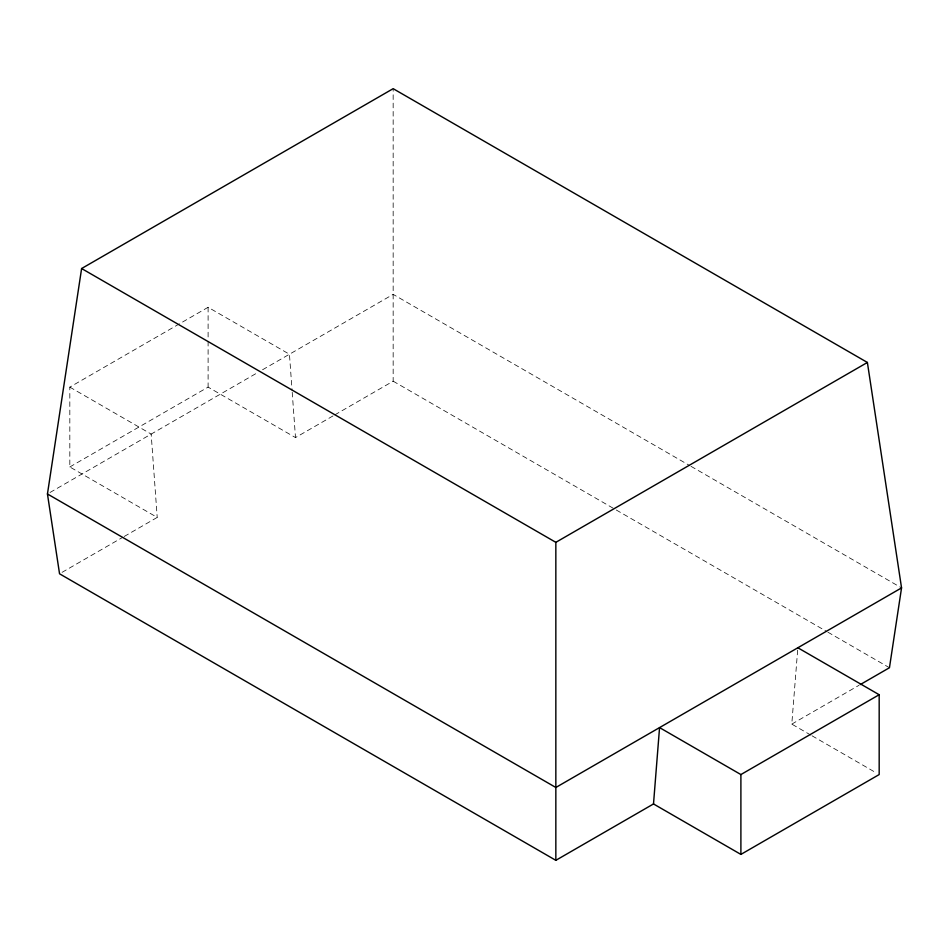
<?xml version="1.0" encoding="UTF-8"?>
<svg xmlns="http://www.w3.org/2000/svg" width="949" height="949" viewBox="0 0 949 949"><rect width="100%" height="100%" fill="white"/><g stroke="black" fill="none" stroke-linecap="round" stroke-linejoin="round"><path stroke-width="0.71" stroke-dasharray="4.75 3.56" d="M334.807 414.879L393.159 381.19L393.159 88.672M810.79 735.084L791.786 724.111L797.836 647.764M124.236 536.458L157.214 517.419L69.823 466.955L69.823 387.121L208.104 307.286L289.445 354.25L292.102 390.798M69.823 466.955L208.104 387.121L295.495 437.584L333.55 415.615M50.012 492.484L257.44 372.732M262.553 369.766L393.159 294.368L689.721 465.591M62.088 572.33L122.967 537.181M791.786 724.111L859.011 685.297M691.002 466.327L901.55 587.894M393.159 381.19L615.011 509.281M616.292 510.016L826.615 631.441M827.896 632.188L889.45 667.728M812.059 735.807L876.651 773.103M69.823 387.121L151.164 434.084L157.214 517.419M292.209 392.257L295.495 437.584M208.104 307.286L208.104 339.813M208.104 341.284L208.104 387.121"/><path stroke-width="1.42" d="M653.505 803.945L659.555 727.598L740.896 774.562L879.177 694.727L879.177 774.562L740.896 854.408L653.505 803.945L555.841 860.328L59.55 573.801L47.45 493.966L81.614 268.531L393.159 88.672L867.386 362.459L901.55 587.894L889.45 667.728L860.28 684.573M81.614 268.531L555.841 542.33L867.386 362.459M901.55 587.894L555.841 787.48L47.45 493.966M797.836 647.764L879.177 694.727M740.896 774.562L740.896 854.408M555.841 542.33L555.841 860.328"/></g></svg>
